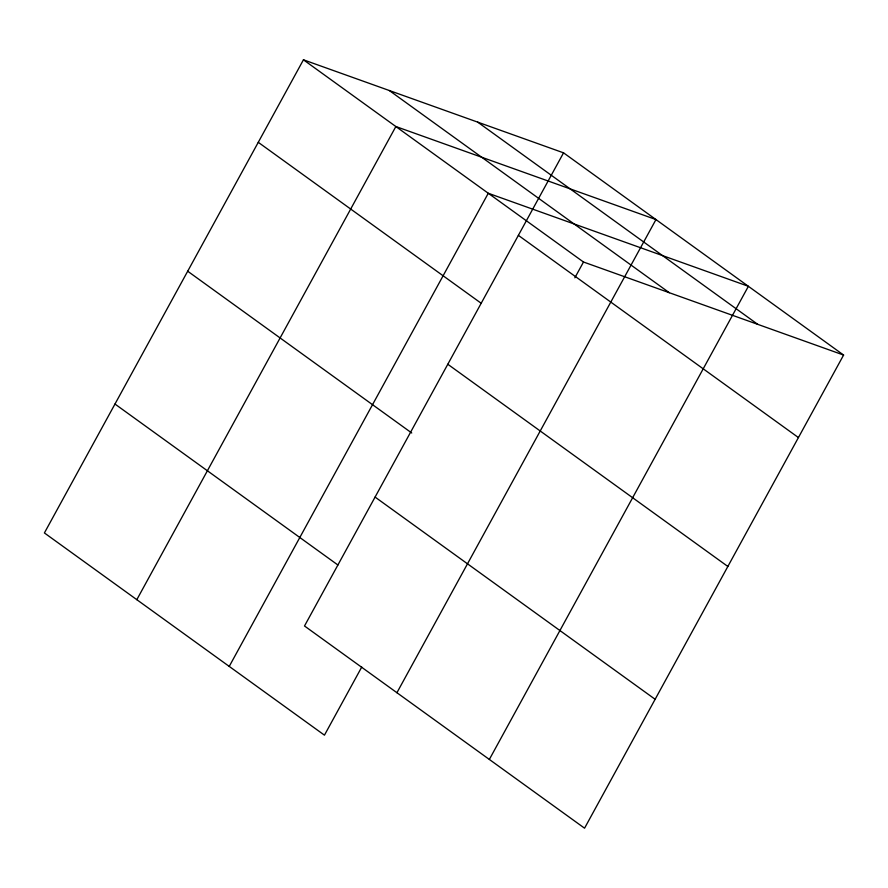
<?xml version="1.0" encoding="UTF-8"?>
<svg xmlns="http://www.w3.org/2000/svg" width="888" height="888" viewBox="0 0 888 888"><rect width="100%" height="100%" fill="white"/><g stroke="black" fill="none" stroke-linecap="round" stroke-linejoin="round"><path stroke-width="1.33" d="M563.547 152.836L304.506 625.985L584.559 828.193L843.6 355.056L563.547 152.836L303.441 59.807L44.4 532.944L324.453 735.164L361.738 667.055M136.819 599.678L395.859 126.529L655.966 219.569L396.925 692.718M229.237 666.411L488.278 193.262L748.384 286.302L489.344 759.451M574.858 277.789L583.494 262.016L843.6 355.056M477.711 122.133L757.764 324.353M389.277 90.509L669.33 292.718M303.441 59.807L583.494 262.016M518.37 235.353L798.423 437.562M258.264 142.313L481.196 303.274M447.796 364.258L727.849 566.466M187.69 271.217L411.732 432.989M375.08 497.08L655.133 699.289M114.974 404.04L337.906 565.001"/></g></svg>
